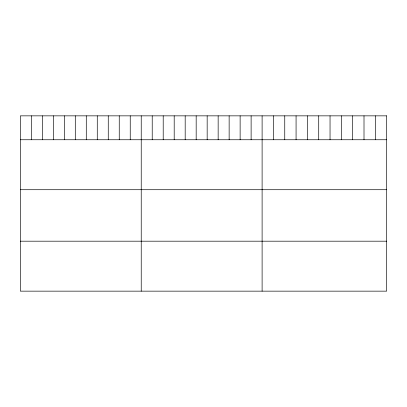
<?xml version="1.0" encoding="UTF-8"?>
<svg xmlns="http://www.w3.org/2000/svg" width="407" height="407" viewBox="0 0 407 407"><rect width="100%" height="100%" fill="white"/><g stroke="black" fill="none" stroke-linecap="round" stroke-linejoin="round"><path stroke-width="0.61" d="M20.35 139.749L386.65 139.749M20.35 189.713L386.65 189.713M20.35 241.188L386.65 241.188M375.33 115.853L375.33 139.749M364.006 115.853L364.006 139.749M352.686 115.853L352.686 139.749M341.361 115.853L341.361 139.749M330.041 115.853L330.041 139.749M318.717 115.853L318.717 139.749M307.397 115.853L307.397 139.749M296.072 115.853L296.072 139.749M284.752 115.853L284.752 139.749M273.428 115.853L273.428 139.749M262.108 115.853L262.108 291.147M251.119 115.853L251.119 139.749M240.13 115.853L240.13 139.749M229.141 115.853L229.141 139.749M218.152 115.853L218.152 139.749M207.163 115.853L207.163 139.749M196.174 115.853L196.174 139.749M185.185 115.853L185.185 139.749M174.196 115.853L174.196 139.749M163.207 115.853L163.207 139.749M152.218 115.853L152.218 139.749M141.229 115.853L141.229 291.147M130.24 115.853L130.24 139.749M119.251 115.853L119.251 139.749M108.262 115.853L108.262 139.749M97.273 115.853L97.273 139.749M86.284 115.853L86.284 139.749M75.295 115.853L75.295 139.749M64.306 115.853L64.306 139.749M53.317 115.853L53.317 139.749M42.328 115.853L42.328 139.749M31.339 115.853L31.339 139.749M386.65 115.853L20.35 115.853L20.35 291.147L386.65 291.147L386.65 115.853"/></g></svg>
